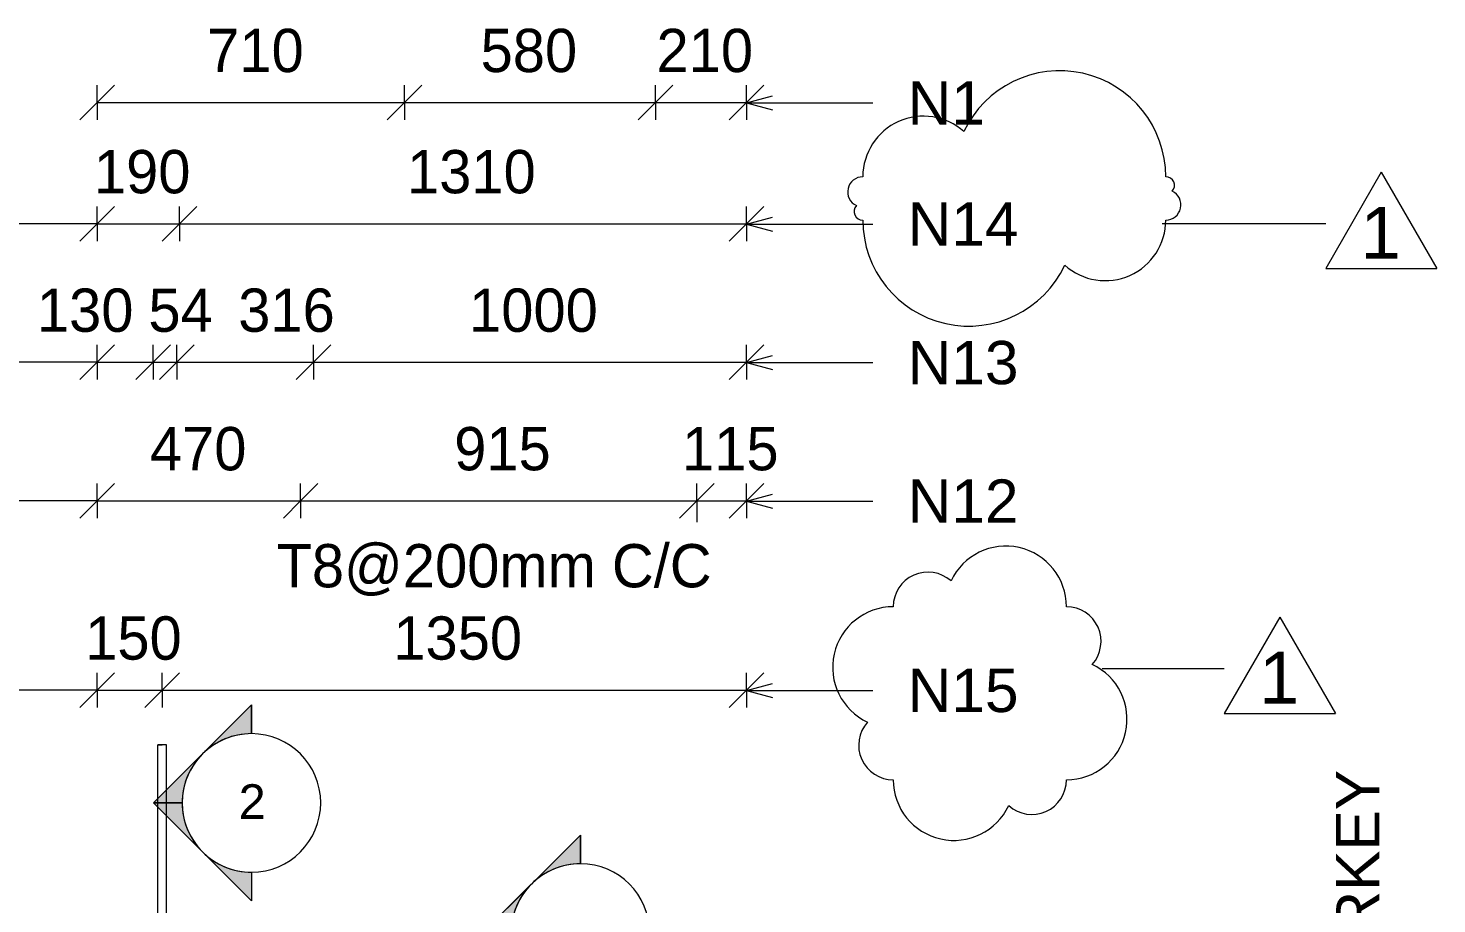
# Model space of a CAD drawing. Header units: millimetres. Extents: x -3747 to 9422, y -2678 to 8176.
# Drawn here: x 929 to 4184, y 4353 to 6376 of the extents above; entities that cross this region are included whole.
import ezdxf

# ---------------------------------------------------------------- set-up
doc = ezdxf.new("R2010")
doc.units = ezdxf.units.MM
for name, color, linetype, lineweight in [('A-ANNO-DIMS', 211, 'Continuous', 9), ('A-ANNO-DIMS-40', 211, 'Continuous', 9), ('A-DETL-MBND', 5, 'Continuous', 18), ('A-DETL-THIN', 151, 'Continuous', 18), ('G-ANNO-REVC', 71, 'Continuous', 9), ('G-ANNO-REVC-IDEN', 71, 'Continuous', 9), ('G-ANNO-SYMB', 111, 'Continuous', 9), ('G-ANNO-TEXT', 231, 'Continuous', 9), ('S-RBAR', 171, 'Continuous', 18)]:
    doc.layers.add(name, color=color, linetype=linetype, lineweight=lineweight)
doc.styles.add('Arial', font='arial.ttf', dxfattribs={"height": 79.99999999999991})
doc.styles.add('Arial_1', font='arial.ttf', dxfattribs={"height": 99.99999999999999})
doc.styles.add('Arial_3', font='arial.ttf', dxfattribs={"height": 119.9999999999999})
doc.styles.add('Nirmala UI Semilight', font='NirmalaS.ttf', dxfattribs={"height": 99.99999999999999})
doc.dimstyles.new('Arrow_Filled_-_2_5_NI_UI', dxfattribs={"dimscale": 304.8, "dimtxt": 104.7363945578231, "dimasz": 0.2624671916010498, "dimexe": 0.1312335958005249, "dimexo": 0.0625, "dimgap": 0.1312335958005249, "dimtad": 1, "dimdec": 4, "dimzin": 0, "dimdsep": 46, "dimtxsty": 'Nirmala UI Semilight', "dimblk1": 'OBLIQUE', "dimblk2": 'OBLIQUE', "dimsah": 1, "dimcen": 0.09, "dimazin": 0, "dimtfac": 1, "dimtdec": 4, "dimtix": 1, "dimtmove": 0, "dimatfit": 3, "dimfxl": 0.1312335958005249, "dimfxlon": 1, "dimtvp": 1, "dimtolj": 1, "dimtzin": 0, "dimarcsym": 2})
doc.dimstyles.new('Arrow_Filled_-_2_5_NI_UI_1', dxfattribs={"dimscale": 304.8, "dimtxt": 104.7363945578231, "dimasz": 0.2624671916010498, "dimexe": 0.1312335958005249, "dimexo": 0.0625, "dimgap": 0.1312335958005249, "dimtad": 1, "dimdec": 4, "dimzin": 0, "dimdsep": 46, "dimtxsty": 'Nirmala UI Semilight', "dimblk1": 'OBLIQUE', "dimblk2": 'OBLIQUE', "dimsah": 1, "dimcen": 0.09, "dimazin": 0, "dimtfac": 1, "dimtdec": 4, "dimtix": 1, "dimtmove": 2, "dimatfit": 3, "dimfxl": 0.1312335958005249, "dimfxlon": 1, "dimtvp": 1, "dimtolj": 1, "dimtzin": 0, "dimarcsym": 2})

# ---------------------------------------------------------------- blocks, each defined once
blk = doc.blocks.new('Detail View - M_Section Head - Filled SHOP DWG-1002450-Elevation Front')
at = {"layer": 'G-ANNO-SYMB'}
h = blk.add_hatch(color=256, dxfattribs=at)
edge = h.paths.add_edge_path()
edge.add_line((537.0871484161577, 23.17976476377829), (650.2242334060027, -89.95732022606879))
edge.add_arc((763.3613183958514, 23.17976476377784), 160.0000000000003, 179.9999999999999, 224.9999999999995, ccw=False)
edge.add_line((603.3613183958513, 23.17976476377807), (537.0871484161576, 23.17976476377833))
h = blk.add_hatch(color=256, dxfattribs=at)
edge = h.paths.add_edge_path()
edge.add_line((989.6354883755436, 23.1797647637766), (923.3613183958497, 23.17976476377686))
edge.add_arc((763.3613183958503, 23.17976476377756), 159.9999999999997, 315, 359.9999999999998, ccw=False)
edge.add_line((876.4984033856977, -89.95732022606964), (989.6354883755434, 23.17976476377656))
h = blk.add_hatch(color=256, dxfattribs=at)
edge = h.paths.add_edge_path()
edge.add_line((763.3613183958479, -203.0944052159154), (763.3613183958487, -136.8202352362222))
edge.add_arc((763.3613183958514, 23.17976476377823), 160.0000000000003, 224.9999999999997, 269.99999999999903, ccw=False)
edge.add_line((650.224233406003, -89.95732022606911), (763.361318395848, -203.0944052159155))
h = blk.add_hatch(color=256, dxfattribs=at)
edge = h.paths.add_edge_path()
edge.add_line((763.3613183958515, -203.0944052159155), (876.4984033856972, -89.95732022607001))
edge.add_arc((763.3613183958498, 23.17976476377806), 160, 270.00000000000017, 314.99999999999955, ccw=False)
edge.add_line((763.3613183958513, -136.8202352362222), (763.3613183958515, -203.0944052159156))
for p, q in [((763.36131839585, -203.0944052159176), (537.0871484161584, 23.17976476377867)), ((603.3613183958499, 23.17976476377835), (537.0871484161585, 23.1797647637786)), ((537.0871484161576, 23.17976476377833), (603.3613183958513, 23.17976476377807)), ((650.2242334060027, -89.95732022606877), (537.0871484161577, 23.17976476377829)), ((763.36131839585, -203.0944052159176), (989.6354883755439, 23.1797647637772)), ((989.6354883755434, 23.17976476377656), (876.4984033856977, -89.95732022606964)), ((923.3613183958497, 23.17976476377747), (989.6354883755439, 23.17976476377721)), ((923.3613183958497, 23.17976476377686), (989.6354883755436, 23.1797647637766)), ((763.361318395848, -203.0944052159155), (650.224233406003, -89.95732022606911)), ((876.4984033856972, -89.95732022607001), (763.3613183958515, -203.0944052159155)), ((763.3613183958487, -136.8202352362222), (763.3613183958479, -203.0944052159154)), ((763.3613183958515, -203.0944052159156), (763.3613183958513, -136.8202352362222))]:
    blk.add_line(p, q, dxfattribs=at)
for centre, radius, start, end in [((763.3613183958498, 23.17976476377694), 159.9999999999998, 1.78111062161957e-13, 180), ((763.3613183958498, 23.17976476377765), 159.9999999999997, 180.0000000000002, 0), ((763.3613183958514, 23.17976476377784), 160.0000000000003, 179.9999999999995, 224.9999999999991), ((763.3613183958503, 23.17976476377756), 159.9999999999997, 314.9999999999997, 359.9999999999994), ((763.3613183958514, 23.17976476377823), 160.0000000000003, 224.9999999999994, 269.9999999999987), ((763.3613183958498, 23.17976476377806), 160, 269.9999999999998, 314.9999999999992)]:
    blk.add_arc(centre, radius, start, end, dxfattribs=at)
blk = doc.blocks.new('DIMBLOCK8-Elevation Front')
at = {"layer": 'A-ANNO-DIMS-40'}
for p, q in [((1088.803830161594, 6203.77900377296), (1128.803830161594, 6243.779003772959)), ((1088.803830161594, 6203.77900377296), (1088.803830161594, 6243.779003772959)), ((1798.803830161627, 6203.77900377296), (1838.803830161627, 6243.779003772959)), ((1798.803830161627, 6203.77900377296), (1798.803830161627, 6243.779003772959)), ((1088.803830161594, 6203.77900377296), (1048.803830161594, 6163.77900377296)), ((1088.803830161594, 6203.77900377296), (1798.803830161627, 6203.77900377296)), ((1088.803830161594, 6203.77900377296), (1088.803830161594, 6163.77900377296)), ((1798.803830161627, 6203.77900377296), (1758.803830161627, 6163.77900377296)), ((1798.803830161627, 6203.77900377296), (1798.803830161627, 6163.77900377296))]:
    blk.add_line(p, q, dxfattribs=at)
at = {"layer": 'A-ANNO-DIMS-40', "color": 0, "insert": (1342.876031769526, 6374.247773098872), "char_height": 99.99999999999999, "width": 242.2267161410018, "attachment_point": 1, "line_spacing_factor": 1.142578849721707, "style": 'Nirmala UI Semilight'}
blk.add_mtext('710', dxfattribs=at)
blk = doc.blocks.new('_Oblique')
at = {"color": 0, "linetype": 'ByBlock', "lineweight": -2}
blk.add_line((-0.5, -0.5), (0.5, 0.5), dxfattribs=at)
blk = doc.blocks.new('DIMBLOCK9-Elevation Front')
at = {"layer": 'A-ANNO-DIMS-40'}
for p, q in [((1798.803830161627, 6203.77900377296), (1838.803830161627, 6243.779003772959)), ((1798.803830161627, 6203.77900377296), (1798.803830161627, 6243.779003772959)), ((2378.803830161569, 6203.77900377296), (2418.803830161569, 6243.779003772959)), ((2378.803830161569, 6203.77900377296), (2378.803830161569, 6243.779003772959)), ((1798.803830161627, 6203.77900377296), (1758.803830161627, 6163.77900377296)), ((1798.803830161627, 6203.77900377296), (2378.803830161569, 6203.77900377296)), ((1798.803830161627, 6203.77900377296), (1798.803830161627, 6163.77900377296)), ((2378.803830161569, 6203.77900377296), (2338.803830161569, 6163.77900377296)), ((2378.803830161569, 6203.77900377296), (2378.803830161569, 6163.77900377296))]:
    blk.add_line(p, q, dxfattribs=at)
at = {"layer": 'A-ANNO-DIMS-40', "color": 0, "insert": (1974.545945189428, 6374.247773098872), "char_height": 99.99999999999999, "width": 274.2189239332096, "attachment_point": 1, "line_spacing_factor": 1.142578849721707, "style": 'Nirmala UI Semilight'}
blk.add_mtext('580', dxfattribs=at)
blk = doc.blocks.new('DIMBLOCK10-Elevation Front')
at = {"layer": 'A-ANNO-DIMS-40'}
for p, q in [((2378.803830161569, 6203.77900377296), (2418.803830161569, 6243.779003772959)), ((2378.803830161569, 6203.77900377296), (2378.803830161569, 6243.779003772959)), ((2588.803830161568, 6203.77900377296), (2628.803830161568, 6243.779003772959)), ((2588.803830161568, 6203.77900377296), (2588.803830161568, 6243.779003772959)), ((2378.803830161569, 6203.77900377296), (2338.803830161569, 6163.77900377296)), ((2378.803830161569, 6203.77900377296), (2588.803830161568, 6203.77900377296)), ((2378.803830161569, 6203.77900377296), (2378.803830161569, 6163.77900377296)), ((2588.803830161568, 6203.77900377296), (2548.803830161568, 6163.77900377296)), ((2588.803830161568, 6203.77900377296), (2588.803830161568, 6163.77900377296))]:
    blk.add_line(p, q, dxfattribs=at)
at = {"layer": 'A-ANNO-DIMS-40', "color": 0, "insert": (2380.971733686615, 6374.247773098872), "char_height": 99.99999999999999, "width": 246.7970315398886, "attachment_point": 1, "line_spacing_factor": 1.142578849721707, "style": 'Nirmala UI Semilight'}
blk.add_mtext('210', dxfattribs=at)
blk = doc.blocks.new('DIMBLOCK11-Elevation Front')
at = {"layer": 'A-ANNO-DIMS-40'}
for p, q in [((1088.803830161594, 5283.779003772959), (1128.803830161594, 5323.779003772958)), ((1088.803830161594, 5283.779003772959), (1088.803830161594, 5323.779003772958)), ((1558.80383016165, 5283.779003772959), (1598.80383016165, 5323.779003772958)), ((1558.803830161574, 5283.779003772959), (1558.803830161574, 5323.779003772958)), ((1088.803830161594, 5283.779003772959), (1048.803830161594, 5243.779003772959)), ((1088.803830161594, 5283.779003772959), (1558.80383016165, 5283.779003772959)), ((1088.803830161594, 5283.779003772959), (1088.803830161594, 5243.779003772959)), ((1558.80383016165, 5283.779003772959), (1518.80383016165, 5243.779003772959)), ((1558.803830161574, 5283.779003772959), (1558.803830161574, 5243.779003772959))]:
    blk.add_line(p, q, dxfattribs=at)
at = {"layer": 'A-ANNO-DIMS-40', "color": 0, "insert": (1210.498094230886, 5454.247773098871), "char_height": 99.99999999999999, "width": 271.9337662337662, "attachment_point": 1, "line_spacing_factor": 1.142578849721707, "style": 'Nirmala UI Semilight'}
blk.add_mtext('470', dxfattribs=at)
blk = doc.blocks.new('DIMBLOCK12-Elevation Front')
at = {"layer": 'A-ANNO-DIMS-40'}
for p, q in [((1558.80383016165, 5283.779003772959), (1598.80383016165, 5323.779003772958)), ((1558.803830161574, 5283.779003772959), (1558.803830161574, 5323.779003772958)), ((2473.803830161532, 5283.779003772959), (2513.803830161532, 5323.779003772958)), ((2473.803830161457, 5283.779003772959), (2473.803830161457, 5323.779003772958)), ((1558.80383016165, 5283.779003772959), (1518.80383016165, 5243.779003772959)), ((1558.80383016165, 5283.779003772959), (2473.803830161532, 5283.779003772959)), ((1558.803830161574, 5283.779003772959), (1558.803830161574, 5243.779003772959)), ((2473.803830161532, 5283.779003772959), (2433.803830161532, 5243.779003772959)), ((2473.803830161457, 5283.779003772959), (2473.803830161457, 5234.09009629049))]:
    blk.add_line(p, q, dxfattribs=at)
at = {"layer": 'A-ANNO-DIMS-40', "color": 0, "char_height": 99.99999999999999, "attachment_point": 1, "line_spacing_factor": 1.142578849721707, "style": 'Nirmala UI Semilight'}
for s, insert, width in [('915', (1913.471733686638, 5454.247773098871), 246.7970315398886), ('T8@200mm C/C', (1503.095496828258, 5183.81796481192), 1231.7)]:
    blk.add_mtext(s, dxfattribs=dict(at, insert=insert, width=width))
blk = doc.blocks.new('DIMBLOCK13-Elevation Front')
at = {"layer": 'A-ANNO-DIMS-40'}
for p, q in [((2473.803830161532, 5283.779003772959), (2513.803830161532, 5323.779003772958)), ((2473.803830161457, 5283.779003772959), (2473.803830161457, 5323.779003772958)), ((2588.803830161568, 5283.779003772959), (2628.803830161568, 5323.779003772958)), ((2588.803830161568, 5283.779003772959), (2588.803830161568, 5323.779003772958)), ((2473.803830161532, 5283.779003772959), (2433.803830161532, 5243.779003772959)), ((2473.803830161532, 5283.779003772959), (2588.803830161568, 5283.779003772959)), ((2473.803830161457, 5283.779003772959), (2473.803830161457, 5234.09009629049)), ((2588.803830161568, 5283.779003772959), (2548.803830161568, 5243.779003772959)), ((2588.803830161568, 5283.779003772959), (2588.803830161568, 5243.779003772959))]:
    blk.add_line(p, q, dxfattribs=at)
at = {"layer": 'A-ANNO-DIMS-40', "color": 0, "insert": (2439.897522183814, 5454.247773098871), "char_height": 99.99999999999999, "width": 219.3751391465677, "attachment_point": 1, "line_spacing_factor": 1.142578849721707, "style": 'Nirmala UI Semilight'}
blk.add_mtext('115', dxfattribs=at)
blk = doc.blocks.new('DIMBLOCK20-Elevation Front')
at = {"layer": 'A-ANNO-DIMS-40'}
for p, q in [((1088.803830161594, 5923.779003772958), (1128.803830161594, 5963.779003772958)), ((1088.803830161594, 5923.779003772959), (1088.803830161594, 5963.779003772959)), ((1279.153830161634, 5923.779003772958), (1319.153830161634, 5963.779003772958)), ((1279.153830161634, 5923.779003772959), (1279.153830161634, 5963.779003772959)), ((1088.803830161594, 5923.779003772958), (1048.803830161594, 5883.779003772959)), ((1088.803830161594, 5923.779003772958), (1279.153830161634, 5923.779003772958)), ((1088.803830161594, 5923.779003772959), (1088.803830161594, 5883.77900377296)), ((1279.153830161634, 5923.779003772958), (1239.153830161634, 5883.779003772959)), ((1279.153830161634, 5923.779003772959), (1279.153830161634, 5883.77900377296))]:
    blk.add_line(p, q, dxfattribs=at)
at = {"layer": 'A-ANNO-DIMS-40', "color": 0, "insert": (1081.14673368666, 6094.247773098871), "char_height": 99.99999999999999, "width": 246.7970315398886, "attachment_point": 1, "line_spacing_factor": 1.142578849721707, "style": 'Nirmala UI Semilight'}
blk.add_mtext('190', dxfattribs=at)
blk = doc.blocks.new('DIMBLOCK21-Elevation Front')
at = {"layer": 'A-ANNO-DIMS-40'}
for p, q in [((1279.153830161634, 5923.779003772958), (1319.153830161634, 5963.779003772958)), ((1279.153830161634, 5923.779003772959), (1279.153830161634, 5963.779003772959)), ((2588.803830161568, 5923.779003772958), (2628.803830161568, 5963.779003772958)), ((2588.803830161568, 5923.779003772959), (2588.803830161568, 5963.779003772959)), ((1279.153830161634, 5923.779003772958), (1239.153830161634, 5883.779003772959)), ((1279.153830161634, 5923.779003772958), (2588.803830161568, 5923.779003772958)), ((1279.153830161634, 5923.779003772959), (1279.153830161634, 5883.77900377296)), ((2588.803830161568, 5923.779003772958), (2548.803830161568, 5883.779003772959)), ((2588.803830161568, 5923.779003772959), (2588.803830161568, 5883.77900377296))]:
    blk.add_line(p, q, dxfattribs=at)
at = {"layer": 'A-ANNO-DIMS-40', "color": 0, "insert": (1804.486560526474, 6094.247773098871), "char_height": 99.99999999999999, "width": 310.7814471243042, "attachment_point": 1, "line_spacing_factor": 1.142578849721707, "style": 'Nirmala UI Semilight'}
blk.add_mtext('1310', dxfattribs=at)
blk = doc.blocks.new('DIMBLOCK104-Elevation Front')
at = {"layer": 'A-ANNO-DIMS-40'}
for p, q in [((1088.803830161594, 5603.779003772959), (1128.803830161594, 5643.779003772959)), ((1088.803830161594, 5603.779003772959), (1088.803830161594, 5643.779003772959)), ((1218.357816838011, 5603.779003772959), (1258.357816838011, 5643.779003772959)), ((1218.357816837935, 5603.779003772959), (1218.357816837935, 5643.779003772959)), ((1088.803830161594, 5603.779003772959), (1048.803830161594, 5563.77900377296)), ((1088.803830161594, 5603.779003772959), (1218.357816838011, 5603.779003772959)), ((1088.803830161594, 5603.779003772959), (1088.803830161594, 5563.77900377296)), ((1218.357816838011, 5603.779003772959), (1178.357816838011, 5563.77900377296)), ((1218.357816837935, 5603.779003772959), (1218.357816837935, 5563.77900377296))]:
    blk.add_line(p, q, dxfattribs=at)
at = {"layer": 'A-ANNO-DIMS-40', "color": 0, "insert": (949.4314427153402, 5774.247773098871), "char_height": 99.99999999999999, "width": 246.7970315398886, "attachment_point": 1, "line_spacing_factor": 1.142578849721707, "style": 'Nirmala UI Semilight'}
blk.add_mtext('130', dxfattribs=at)
blk = doc.blocks.new('DIMBLOCK105-Elevation Front')
at = {"layer": 'A-ANNO-DIMS-40'}
for p, q in [((1218.357816838011, 5603.779003772959), (1258.357816838011, 5643.779003772959)), ((1218.357816837935, 5603.779003772959), (1218.357816837935, 5643.779003772959)), ((1272.477402786421, 5603.779003772959), (1312.477402786421, 5643.779003772959)), ((1272.477402786346, 5603.779003772959), (1272.477402786346, 5643.779003772959)), ((1218.357816838011, 5603.779003772959), (1178.357816838011, 5563.77900377296)), ((1218.357816838011, 5603.779003772959), (1272.477402786421, 5603.779003772959)), ((1218.357816837935, 5603.779003772959), (1218.357816837935, 5563.77900377296)), ((1272.477402786421, 5603.779003772959), (1232.477402786421, 5563.77900377296)), ((1272.477402786346, 5603.779003772959), (1272.477402786346, 5563.77900377296))]:
    blk.add_line(p, q, dxfattribs=at)
at = {"layer": 'A-ANNO-DIMS-40', "color": 0, "insert": (1207.088746535748, 5774.247773098871), "char_height": 99.99999999999999, "width": 185.0977736549165, "attachment_point": 1, "line_spacing_factor": 1.142578849721707, "style": 'Nirmala UI Semilight'}
blk.add_mtext('54', dxfattribs=at)
blk = doc.blocks.new('DIMBLOCK106-Elevation Front')
at = {"layer": 'A-ANNO-DIMS-40'}
for p, q in [((1272.477402786421, 5603.779003772959), (1312.477402786421, 5643.779003772959)), ((1272.477402786346, 5603.779003772959), (1272.477402786346, 5643.779003772959)), ((1588.803830161628, 5603.779003772959), (1628.803830161628, 5643.779003772959)), ((1588.803830161628, 5603.779003772959), (1588.803830161628, 5643.779003772959)), ((1272.477402786421, 5603.779003772959), (1232.477402786421, 5563.77900377296)), ((1272.477402786421, 5603.779003772959), (1588.803830161628, 5603.779003772959)), ((1272.477402786346, 5603.779003772959), (1272.477402786346, 5563.77900377296)), ((1588.803830161628, 5603.779003772959), (1548.803830161628, 5563.77900377296)), ((1588.803830161628, 5603.779003772959), (1588.803830161628, 5563.77900377296))]:
    blk.add_line(p, q, dxfattribs=at)
at = {"layer": 'A-ANNO-DIMS-40', "color": 0, "insert": (1414.606438123976, 5774.247773098871), "char_height": 99.99999999999999, "width": 246.7970315398886, "attachment_point": 1, "line_spacing_factor": 1.142578849721707, "style": 'Nirmala UI Semilight'}
blk.add_mtext('316', dxfattribs=at)
blk = doc.blocks.new('DIMBLOCK107-Elevation Front')
at = {"layer": 'A-ANNO-DIMS-40'}
for p, q in [((1588.803830161628, 5603.779003772959), (1628.803830161628, 5643.779003772959)), ((1588.803830161628, 5603.779003772959), (1588.803830161628, 5643.779003772959)), ((2588.803830161568, 5603.779003772959), (2628.803830161568, 5643.779003772959)), ((2588.803830161568, 5603.779003772959), (2588.803830161568, 5643.779003772959)), ((1588.803830161628, 5603.779003772959), (1548.803830161628, 5563.77900377296)), ((1588.803830161628, 5603.779003772959), (2588.803830161568, 5603.779003772959)), ((1588.803830161628, 5603.779003772959), (1588.803830161628, 5563.77900377296)), ((2588.803830161568, 5603.779003772959), (2548.803830161568, 5563.77900377296)), ((2588.803830161568, 5603.779003772959), (2588.803830161568, 5563.77900377296))]:
    blk.add_line(p, q, dxfattribs=at)
at = {"layer": 'A-ANNO-DIMS-40', "color": 0, "insert": (1947.885772029254, 5774.247773098871), "char_height": 99.99999999999999, "width": 338.2033395176251, "attachment_point": 1, "line_spacing_factor": 1.142578849721707, "style": 'Nirmala UI Semilight'}
blk.add_mtext('1000', dxfattribs=at)
blk = doc.blocks.new('DIMBLOCK108-Elevation Front')
at = {"layer": 'A-ANNO-DIMS-40'}
for p, q in [((1088.803830161594, 4846.325079543835), (1128.803830161594, 4886.325079543835)), ((1088.803830161594, 4846.325079543835), (1088.803830161594, 4886.325079543835)), ((1238.803830161587, 4846.325079543835), (1278.803830161587, 4886.325079543835)), ((1238.803830161587, 4846.325079543835), (1238.803830161587, 4886.325079543835)), ((1088.803830161594, 4846.325079543835), (1048.803830161594, 4806.325079543835)), ((1088.803830161594, 4846.325079543835), (1238.803830161587, 4846.325079543835)), ((1088.803830161594, 4846.325079543835), (1088.803830161594, 4806.325079543835)), ((1238.803830161587, 4846.325079543835), (1198.803830161587, 4806.325079543835)), ((1238.803830161587, 4846.325079543835), (1238.803830161587, 4806.325079543835))]:
    blk.add_line(p, q, dxfattribs=at)
at = {"layer": 'A-ANNO-DIMS-40', "color": 0, "insert": (1060.971733686637, 5016.793848869747), "char_height": 99.99999999999999, "width": 246.7970315398886, "attachment_point": 1, "line_spacing_factor": 1.142578849721707, "style": 'Nirmala UI Semilight'}
blk.add_mtext('150', dxfattribs=at)
blk = doc.blocks.new('DIMBLOCK109-Elevation Front')
at = {"layer": 'A-ANNO-DIMS-40'}
for p, q in [((1238.803830161587, 4846.325079543835), (1278.803830161587, 4886.325079543835)), ((1238.803830161587, 4846.325079543835), (1238.803830161587, 4886.325079543835)), ((2588.803830161568, 4846.325079543835), (2628.803830161568, 4886.325079543835)), ((2588.803830161568, 4846.325079543835), (2588.803830161568, 4886.325079543835)), ((1238.803830161587, 4846.325079543835), (1198.803830161587, 4806.325079543835)), ((1238.803830161587, 4846.325079543835), (2588.803830161568, 4846.325079543835)), ((1238.803830161587, 4846.325079543835), (1238.803830161587, 4806.325079543835)), ((2588.803830161568, 4846.325079543835), (2548.803830161568, 4806.325079543835)), ((2588.803830161568, 4846.325079543835), (2588.803830161568, 4806.325079543835))]:
    blk.add_line(p, q, dxfattribs=at)
at = {"layer": 'A-ANNO-DIMS-40', "color": 0, "insert": (1772.885772029234, 5016.793848869747), "char_height": 99.99999999999999, "width": 338.2033395176251, "attachment_point": 1, "line_spacing_factor": 1.142578849721707, "style": 'Nirmala UI Semilight'}
blk.add_mtext('1350', dxfattribs=at)
blk = doc.blocks.new('Family - ___-3173263-Elevation Front')
at = {"layer": 'G-ANNO-REVC'}
for centre, radius, start, end in [((3312.526639877055, 6032.400194052329), 245.0000000000002, 359.9999999999996, 154.7912347032414), ((2997.526639877055, 6032.400194052329), 140, 48.18968510422125, 180), ((2857.526639877055, 5997.400194052329), 35, 90, 244.7912347032413), ((3557.526639877055, 6012.400194052329), 20.00000000000018, 318.1896851042215, 90), ((3557.526639877055, 5967.400194052329), 35.00000000000045, 269.9999999999996, 64.79123470324197), ((2857.526639877055, 5952.400194052329), 20.00000000000018, 138.1896851042218, 269.9999999999996), ((3102.526639877055, 5932.400194052329), 245, 179.9999999999999, 334.7912347032413), ((3417.526639877055, 5932.400194052329), 140, 228.1896851042208, 0), ((3187.971241166053, 5039.131315877464), 140, 0, 154.7912347032417), ((3007.971241166053, 5039.131315877464), 79.99999999999974, 48.1896851042212, 180), ((2927.971241166053, 4899.131315877464), 140, 90, 244.7912347032412), ((3327.971241166053, 4959.131315877463), 79.99999999999974, 318.1896851042211, 90), ((3327.971241166053, 4779.131315877464), 140, 269.9999999999996, 64.79123470324171), ((2927.971241166053, 4719.131315877464), 80.0000000000004, 138.1896851042212, 269.9999999999996), ((3067.971241166053, 4639.131315877464), 140, 180, 334.7912347032412), ((3247.971241166052, 4639.131315877464), 79.99999999999979, 228.1896851042211, 0)]:
    blk.add_arc(centre, radius, start, end, dxfattribs=at)
blk = doc.blocks.new('M_Revision Tag - M_Revision Tag-33754-Elevation Front')
at = {"layer": 'G-ANNO-REVC-IDEN'}
for p, q in [((4145.901526748826, 6730.051802102403), (4017.585429421431, 6507.801802102402)), ((4145.901526748826, 6730.051802102403), (4274.217624076219, 6507.801802102402)), ((4017.585429421431, 6507.801802102402), (4274.217624076219, 6507.801802102402))]:
    blk.add_line(p, q, dxfattribs=at)

msp = doc.modelspace()

# ---------------------------------------------------------------- linework, layer by layer
at = {"layer": 'A-DETL-MBND'}
for p, q in [((1088.803830161594, 5603.779003772959), (-1014.810779185924, 5603.779003772966)), ((1088.803830161594, 4846.325079543836), (265.0538301617017, 4846.325079543839)), ((1228.803830161597, 4719.999999999577), (1238.803830161597, 4719.999999999577))]:
    msp.add_line(p, q, dxfattribs=at)
at = {"layer": 'A-DETL-THIN'}
for p, q in [((1088.803830161594, 5923.779003772958), (-1334.810779185924, 5923.779003772967)), ((1088.803830161594, 5283.779003772959), (-694.8107791859259, 5283.779003772964))]:
    msp.add_line(p, q, dxfattribs=at)
at = {"layer": 'G-ANNO-REVC-IDEN'}
for p, q in [((3548.842524813263, 5924.442843828466), (3927.032822849324, 5924.442843834669)), ((3410.350302998314, 4896.404428048453), (3692.661370545903, 4896.404428048453))]:
    msp.add_line(p, q, dxfattribs=at)
at = {"layer": 'G-ANNO-TEXT', "color": 7}
for p, q in [((2588.563500202781, 6203.145389593421), (2648.563500202782, 6219.222341139285)), ((2588.563500202781, 6203.145389593421), (2648.56350020278, 6187.06843804755)), ((2588.563500202781, 6203.145389593421), (2881.071965434432, 6203.1453895934)), ((2588.563500202781, 5923.145389593414), (2648.563500202782, 5939.222341139278)), ((2588.563500202781, 5923.145389593414), (2648.56350020278, 5907.068438047543)), ((2588.563500202781, 5923.145389593414), (2881.071965434432, 5923.145389593398)), ((2588.563500202782, 5603.145389593417), (2648.563500202783, 5619.222341139282)), ((2588.563500202782, 5603.145389593417), (2648.563500202782, 5587.068438047546)), ((2588.563500202782, 5603.145389593417), (2881.071965434432, 5603.145389593402)), ((2588.563500202781, 5283.145389593426), (2648.563500202783, 5299.222341139288)), ((2588.563500202781, 5283.145389593426), (2648.563500202779, 5267.068438047554)), ((2588.563500202781, 5283.145389593426), (2881.071965434431, 5283.145389593401)), ((2588.563500202781, 4845.691465364304), (2648.563500202783, 4861.768416910166)), ((2588.563500202781, 4845.691465364304), (2648.563500202779, 4829.61451381843)), ((2588.563500202781, 4845.691465364304), (2881.071965434429, 4845.691465364276))]:
    msp.add_line(p, q, dxfattribs=at)
at = {"layer": 'S-RBAR'}
for p, q in [((1248.803830161597, 4719.999999999577), (1228.803830161597, 4719.999999999577)), ((1228.803830161597, 3039.999999999593), (1228.803830161597, 4719.999999999577)), ((1248.803830161597, 3039.999999999593), (1248.803830161597, 4719.999999999577))]:
    msp.add_line(p, q, dxfattribs=at)

# ---------------------------------------------------------------- block references
at = {"layer": 'G-ANNO-REVC'}
msp.add_blockref('Family - ___-3173263-Elevation Front', (0, 0), dxfattribs=at)
at = {"layer": 'G-ANNO-REVC-IDEN'}
for p in [(-90.55260657210803, -687.134485163294), (-324.9240588755289, -1715.17290094951)]:
    msp.add_blockref('M_Revision Tag - M_Revision Tag-33754-Elevation Front', p, dxfattribs=at)
at = {"layer": 'G-ANNO-SYMB', "rotation": 269.9999999999998}
for p in [(1421.935886086532, 5349.164383886224), (2181.935886086531, 5048.647494141454)]:
    msp.add_blockref('Detail View - M_Section Head - Filled SHOP DWG-1002450-Elevation Front', p, dxfattribs=at)

# ---------------------------------------------------------------- texts
at = {"layer": 'G-ANNO-REVC-IDEN', "char_height": 119.9999999999999, "width": 115.4429999999999, "attachment_point": 1, "style": 'Arial_3'}
for insert in [(4007.249181791035, 5962.910037396896), (3772.877729487614, 4934.87162161068)]:
    msp.add_mtext('1', dxfattribs=dict(at, insert=insert))
at = {"layer": 'G-ANNO-SYMB', "insert": (1415.762473916958, 4628.870144898363), "char_height": 79.99999999999991, "width": 76.96199999999993, "attachment_point": 1, "style": 'Arial'}
msp.add_mtext('2', dxfattribs=at)
at = {"layer": 'G-ANNO-TEXT', "color": 7, "char_height": 99.99999999999999, "attachment_point": 1, "style": 'Arial_1'}
for s, insert, width in [('N1', (2961.071965434431, 6253.145389593397), 214.85225), ('N14', (2961.071965434431, 5973.145389593396), 307.848), ('N13', (2961.071965434431, 5653.145389593399), 307.848), ('N12', (2961.07196543443, 5333.145389593398), 307.848), ('N15', (2961.07196543443, 4895.691465364275), 307.848)]:
    msp.add_mtext(s, dxfattribs=dict(at, insert=insert, width=width))
at = {"layer": 'G-ANNO-TEXT', "color": 7, "insert": (3950.811361967205, 3901.343400095093), "char_height": 99.99999999999999, "width": 917.1305000000001, "attachment_point": 1, "rotation": 90, "style": 'Arial_1'}
msp.add_mtext('SHEARKEY', dxfattribs=at)

# ---------------------------------------------------------------- dimensions: what is measured, and where the dimension line sits
at = {"layer": 'A-ANNO-DIMS'}
for base, p1, p2, override, picture, middle in [((1798.803830161627, 6203.77900377296), (1088.803830161594, 6163.77900377296), (1798.803830161627, 6163.77900377296), {"dimpost": '<>', "dimfxl": 710.000000000033}, 'DIMBLOCK8-Elevation Front', (1443.803830161611, 6295.731584083132)), ((2378.803830161569, 6203.77900377296), (1798.803830161627, 6163.77900377296), (2378.803830161569, 6163.77900377296), {"dimpost": '<>', "dimfxl": 579.9999999999416}, 'DIMBLOCK9-Elevation Front', (2088.803830161598, 6295.452644054621)), ((2588.803830161568, 6203.77900377296), (2378.803830161569, 6163.77900377296), (2588.803830161568, 6163.77900377296), {"dimpost": '<>', "dimfxl": 209.9999999999991}, 'DIMBLOCK10-Elevation Front', (2483.803830161568, 6295.731584083132)), ((1279.153830161634, 5923.779003772959), (1088.803830161594, 5883.77900377296), (1279.153830161634, 5883.77900377296), {"dimpost": '<>', "dimfxl": 190.3500000000395}, 'DIMBLOCK20-Elevation Front', (1183.978830161614, 6015.766451586695)), ((2588.803830161568, 5923.779003772959), (1279.153830161634, 5883.77900377296), (2588.803830161568, 5883.77900377296), {"dimpost": '<>', "dimfxl": 1309.649999999934}, 'DIMBLOCK21-Elevation Front', (1933.978830161601, 6015.766451586695)), ((2588.803830161568, 5603.779003772959), (1588.803830161628, 5563.77900377296), (2588.803830161568, 5563.77900377296), {"dimpost": '<>', "dimfxl": 999.9999999999404}, 'DIMBLOCK107-Elevation Front', (2088.803830161598, 5695.731584083131)), ((1558.803830161574, 5283.779003772959), (1088.803830161594, 5243.779003772959), (1558.803830161574, 5243.779003772959), {"dimpost": '<>', "dimfxl": 469.99999999998}, 'DIMBLOCK11-Elevation Front', (1323.803830161584, 5375.45264405462)), ((2588.803830161568, 5283.779003772959), (2473.803830161457, 5234.09009629049), (2588.803830161568, 5243.779003772959), {"dimpost": '<>', "dimfxl": 115.4074301257483}, 'DIMBLOCK13-Elevation Front', (2531.303830161512, 5375.731584083131)), ((1238.803830161587, 4846.325079543835), (1088.803830161594, 4806.325079543835), (1238.803830161587, 4806.325079543835), {"dimpost": '<>', "dimfxl": 149.999999999993}, 'DIMBLOCK108-Elevation Front', (1163.803830161591, 4938.277659854007)), ((2588.803830161568, 4846.325079543835), (1238.803830161587, 4806.325079543835), (2588.803830161568, 4806.325079543835), {"dimpost": '<>', "dimfxl": 1349.999999999981}, 'DIMBLOCK109-Elevation Front', (1913.803830161577, 4938.312527357571))]:
    dim = msp.add_linear_dim(base=base, p1=p1, p2=p2, dimstyle='Arrow_Filled_-_2_5_NI_UI', override=override, dxfattribs=at)
    dim.commit()
    dim.dimension.update_dxf_attribs({"geometry": picture, "text_midpoint": middle})
for base, p1, p2, override, picture, middle in [((1218.357816837935, 5603.779003772959), (1088.803830161594, 5563.77900377296), (1218.357816837935, 5563.77900377296), {"dimpost": '<>', "dimfxl": 129.5539866763404}, 'DIMBLOCK104-Elevation Front', (1072.829958485284, 5707.581106432204)), ((1272.477402786346, 5603.779003772959), (1218.357816837935, 5563.77900377296), (1272.477402786346, 5563.77900377296), {"dimpost": '<>', "dimfxl": 54.11958594841099}, 'DIMBLOCK105-Elevation Front', (1299.637633363206, 5707.581106432204)), ((1588.803830161628, 5603.779003772959), (1272.477402786346, 5563.77900377296), (1588.803830161628, 5563.77900377296), {"dimpost": '<>', "dimfxl": 316.3264273752818}, 'DIMBLOCK106-Elevation Front', (1538.004953893921, 5707.581106432204))]:
    dim = msp.add_linear_dim(base=base, p1=p1, p2=p2, dimstyle='Arrow_Filled_-_2_5_NI_UI_1', override=override, dxfattribs=at)
    dim.commit()
    dim.dimension.update_dxf_attribs({"geometry": picture, "text_midpoint": middle, "dimtype": 160})
dim = msp.add_linear_dim(base=(2473.803830161457, 5283.779003772959), p1=(1558.803830161574, 5243.779003772959), p2=(2473.803830161457, 5234.09009629049), text='<>\\XT8@200mm C/C', dimstyle='Arrow_Filled_-_2_5_NI_UI', override={"dimpost": '<>', "dimfxl": 915.0512963369804}, dxfattribs=at)
dim.commit()
dim.dimension.update_dxf_attribs({"geometry": 'DIMBLOCK12-Elevation Front', "text_midpoint": (2016.303830161515, 5283.779003772959)})

doc.saveas('drawing.dxf')
